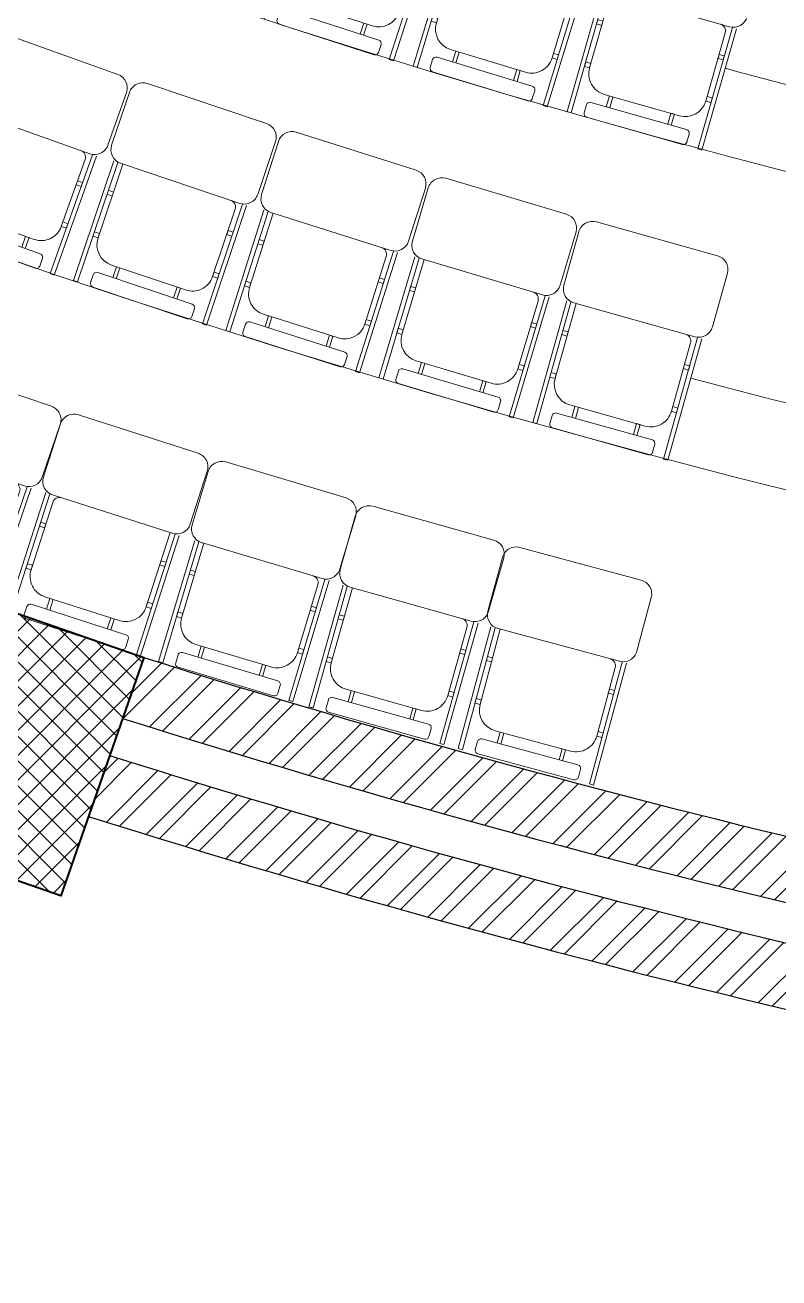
# Model space of a CAD drawing. Header units: millimetres. Extents: x 8275 to 147087, y -297470 to -191881.
# Drawn here: x 34419 to 37109, y -221234 to -216765 of the extents above; entities that cross this region are included whole.
import ezdxf

# ---------------------------------------------------------------- set-up
doc = ezdxf.new("R2010")
doc.units = ezdxf.units.MM
doc.header["$LTSCALE"] = 250
doc.header["$MEASUREMENT"] = 0
for name, color, linetype, lineweight in [('col', 6, 'Continuous', 40), ('furniture', 5, 'Continuous', 15), ('hatch', 9, 'Continuous', 0), ('stairs', 2, 'Continuous', 5), ('text', 7, 'Continuous', 9), ('wall', 1, 'Continuous', 30)]:
    doc.layers.add(name, color=color, linetype=linetype, lineweight=lineweight)

# ---------------------------------------------------------------- blocks, each defined once
blk = doc.blocks.new('A$C157F7572')
at = {"layer": 'hatch'}
h = blk.add_hatch(dxfattribs=at)
h.set_pattern_fill('ANSI37', color=256, scale=500)
h.set_pattern_definition([(45, (0, 0), (-44.19417382415921, 44.19417382415922), []), (135, (0, 0), (-44.19417382415922, -44.19417382415921), [])])
h.paths.add_polyline_path([(-103703.4931251439, 6119.475847154157), (-105592.4269410796, 6776.688932083431), (-105888.1728292983, 5926.668714911095), (-103999.2390133627, 5269.455629981821)])
at = {"layer": 'col', "elevation": 1175.428973089871}
blk.add_lwpolyline([(-105592.4269410796, 6776.688932084246), (-103703.4931251444, 6119.475847153459), (-103999.2390133585, 5269.455629994161), (-105888.1728292983, 5926.66871491191)], close=True, dxfattribs=at)
blk = doc.blocks.new('A$C24EB465D-flat-9-flat-1-flat-294')
at = {"layer": 'furniture', "ltscale": 0.1}
for p, q in [((-431.2445907723159, 112.6794335916638), (-2.81000423245132, -19.63218741584569)), ((-553.3153600674123, -110.4349032035097), (-494.7724840454757, 79.13115828111768)), ((30.73827107995749, -83.16008068807423), (-27.80460494197905, -272.7261421745643)), ((-544.5525391828269, -166.3084105914459), (-677.3891110252589, -596.442825849168)), ((-662.6839083582163, -600.9841706976295), (-529.847336512059, -170.849755438976)), ((-511.6455549038947, -176.4709338061512), (-593.7590495217592, -442.3603609539568)), ((-91.33249821513891, -306.2744174851105), (-519.7670847568661, -173.9627964776009)), ((-565.370381038636, -285.8759396672249), (-560.9335959684104, -271.5093091195449)), ((-547.1685994267464, -291.4971180362627), (-565.370381038636, -285.8759396672249)), ((-542.7318143602461, -277.1304874876514), (-560.9335959684104, -271.5093091195449)), ((-547.1685994267464, -291.4971180362627), (-542.7318143602461, -277.1304874876514)), ((-214.0888182949275, -739.5218737833202), (-81.25224645622075, -309.3874585237354)), ((-66.64658730477095, -313.8980617737398), (-199.4831591434777, -744.0324770323932)), ((-106.9489325545728, -328.0353223020211), (-181.5675226803869, -569.6557073034346)), ((-611.9608311261982, -436.7391825867817), (-606.940711516887, -420.4836726495996)), ((-593.7590495217592, -442.3603609539568), (-611.9608311261982, -436.7391825867817)), ((-588.73892990686, -426.1048510177061), (-606.940711516887, -420.4836726495996)), ((-593.7590495217592, -442.3603609539568), (-588.73892990686, -426.1048510177061)), ((-134.9770725890994, -418.7924643838778), (-130.5402875225991, -404.4258338352665)), ((-134.9770725890994, -418.7924643838778), (-116.7752909827977, -424.413642751053)), ((-130.5402875225991, -404.4258338352665), (-112.3385059125721, -410.0470122024417)), ((-116.7752909827977, -424.413642751053), (-112.3385059125721, -410.0470122024417)), ((-607.7256912887096, -573.6651719743386), (-616.412801489234, -601.794662328437)), ((-252.4593175668269, -670.0887360237539), (-591.843717969954, -565.278103146702)), ((-276.8593625891954, -619.9781202692538), (-543.436636550352, -537.652200864628)), ((-525.255194997415, -543.2670977003872), (-537.2587131988257, -582.1353567186743)), ((-513.0828461442143, -547.0262321364135), (-525.0863643418998, -585.8944911556318)), ((-181.5675226803869, -569.6557073034346), (-176.5474030673504, -553.4001973671839)), ((-181.5675226803869, -569.6557073034346), (-163.3657410703599, -575.2768856706098)), ((-176.5474030673504, -553.4001973671839), (-158.3456214610487, -559.0213757334277)), ((-163.3657410703599, -575.2768856706098), (-158.3456214610487, -559.0213757334277)), ((-677.3891110252589, -596.442825849168), (-662.6839083582163, -600.9841706976295)), ((-268.641332257539, -722.4872685233131), (-608.0257326588035, -617.6766356471926)), ((-307.2131529990584, -610.6040889956057), (-319.2166711948812, -649.4723480157554)), ((-294.9711410868913, -614.384737177752), (-307.2131529990584, -610.6040889956057)), ((-294.9711410868913, -614.384737177752), (-306.9746592883021, -653.2529961951077)), ((-244.072248743847, -685.9707093415782), (-252.7593589406461, -714.1001996966079)), ((-199.4831591434777, -744.0324770323932), (-214.0888182949275, -739.5218737833202))]:
    blk.add_line(p, q, dxfattribs=at)
for centre, radius, start, end in [((-446.2343997620046, 64.14134930167347, 1.980882628653365e-09), 50.80000000000293, 72.83796640528209, 162.8379664720125), ((-17.79981321655214, -68.17027170583606, 1.980979314321119e-09), 50.80000000000293, 342.8379664720125, 72.83796640528209), ((-504.7772757820785, -125.4247121838853, 1.98086941716849e-09), 50.80000000000293, 162.8379664720125, 252.8379664052821), ((-131.2179747093469, -320.540417808108, 1.980953719023672e-09), 25.39999999999996, 342.8379664720125, 72.83796640528209), ((-76.34268924035132, -257.7363331904635, 1.980966102836243e-09), 50.80000000000293, 252.8379664052821, 342.8379664720125), ((-520.9519230891019, -464.8450744226575, 1.980865767004323e-09), 76.2000000000001, 162.8379664720125, 252.8379664052821), ((-595.5911702215672, -577.4126242175698, 1.980848923020023e-09), 12.70000000000002, 72.83796640528209, 162.8379664720125), ((-254.3746491279453, -547.1709938272834, 1.980925926017041e-09), 76.2000000000001, 252.8379664052821, 342.8379664720125), ((-604.2782804239541, -605.5421145707369, 1.98084696258294e-09), 12.7, 162.8379664720125, 252.8379664052821), ((-256.2067698221654, -682.2232570936903, 1.980925512558795e-09), 12.69999999999999, 342.8379664720125, 72.83796640528209), ((-264.8938800189644, -710.3527474477887, 1.980923552121714e-09), 12.7, 252.8379664052821, 342.8379664720125)]:
    blk.add_arc(centre, radius, start, end, dxfattribs=at)
blk = doc.blocks.new('A$C24EB465D-flat-9-flat-1-flat-295')
at = {"layer": 'furniture', "ltscale": 0.1}
for p, q in [((416.4935948811471, -158.7502349792048), (-9.11530956812203, -17.61334946844727)), ((-73.32290575653315, -49.84166918601841), (-135.7706267312169, -238.1574734766036)), ((386.2741936240345, -411.2736354544759), (448.7219146005809, -222.9578311666846)), ((-128.0654053520411, -294.2329237265512), (-269.762256231159, -721.5304459054023)), ((-255.2529267203063, -726.3419090975076), (-113.5560758411884, -299.0443869195879)), ((-103.5423070117831, -302.3650696640834), (322.0665974393487, -443.501955174841)), ((-103.4691607244313, -329.1494802329689), (-183.0648555774242, -569.1762908222154)), ((-151.4485287442803, -413.3119315821677), (-146.7158074527979, -399.0400541918352)), ((-128.6340732201934, -405.0361685305834), (-146.7158074527979, -399.0400541918352)), ((-133.3667945154011, -419.3080459181219), (-151.4485287442803, -413.3119315821677)), ((-133.3667945154011, -419.3080459181219), (-128.6340732201934, -405.0361685305834)), ((190.3835153877735, -874.1201600972563), (332.0803662631661, -446.8226379174739)), ((313.9986320324242, -440.8265235796571), (226.408118063584, -704.9623131463304)), ((346.6885827686638, -451.6668931934983), (204.9917318914086, -878.9644153704867)), ((-201.1465898100287, -563.1801764843985), (-195.7916252072901, -547.0318775549531)), ((-183.0648555774242, -569.1762908222154), (-201.1465898100287, -563.1801764843985)), ((-177.7098909784108, -553.0279918918386), (-195.7916252072901, -547.0318775549531)), ((-183.0648555774242, -569.1762908222154), (-177.7098909784108, -553.0279918918386)), ((276.1061791237444, -555.0940682413056), (280.8389004189521, -540.8221908537671)), ((276.1061791237444, -555.0940682413056), (294.1879133582115, -561.0901825800538)), ((280.8389004189521, -540.8221908537671), (298.920634649694, -546.8183051915839)), ((294.1879133582115, -561.0901825800538), (298.920634649694, -546.8183051915839)), ((-134.7223760001361, -665.4876851020381), (130.096723780036, -753.3047927226871)), ((-199.7419035732746, -700.1644450556487), (-209.0084492396563, -728.1084111779928)), ((-183.6900045294315, -692.1073651239276), (153.4560321830213, -803.9089300977066)), ((-116.7300512753427, -671.4541502017528), (-129.5342113357037, -710.0660589011386)), ((-104.5687798894942, -675.4869698854163), (-117.3729399573058, -714.0988785829395)), ((-116.7300512753427, -671.4541502017528), (-104.5687798894942, -675.4869698854163)), ((226.408118063584, -704.9623131463304), (231.7630826625973, -688.8140142150223)), ((226.408118063584, -704.9623131463304), (244.4898522924632, -710.9584274822846)), ((231.7630826625973, -688.8140142150223), (249.8448168952018, -694.8101285528392)), ((244.4898522924632, -710.9584274822846), (249.8448168952018, -694.8101285528392)), ((-269.762256231159, -721.5304459054023), (-255.2529267203063, -726.3419090975076)), ((-200.9513693097979, -744.1603102236986), (136.1946674007922, -855.9618751965463)), ((99.9431276731193, -743.3055079402402), (87.13896760717034, -781.9174166377634)), ((112.0351954530925, -747.3153789006174), (99.23103539086878, -785.9272875990719)), ((161.5131121110171, -819.9608291443437), (152.2465664502233, -847.9047952676192)), ((204.9917318914086, -878.9644153704867), (190.3835153877735, -874.1201600972563))]:
    blk.add_line(p, q, dxfattribs=at)
for centre, radius, start, end in [((-25.10494779795408, -65.83130742330104, 1.980764126135206e-09), 50.80000000000292, 71.65387591797236, 161.6538759011767), ((400.5039566550404, -206.9681929359213, 1.980860174125778e-09), 50.80000000000292, 341.6538759011767, 71.65387591797236), ((-87.5526687707752, -254.1471117120236, 1.980750033436364e-09), 50.80000000000292, 161.6538759011767, 251.6538759179724), ((-79.36018173955381, -337.1442993525416, 1.980751882250871e-09), 25.39999999999996, 71.65387591797236, 161.6538759011767), ((338.056235678494, -395.2839972237125, 1.980846081426934e-09), 50.80000000000292, 251.6538759179724, 341.6538759011767), ((-110.7379186376929, -593.1607481753454, 1.980744801175861e-09), 76.20000000000009, 161.6538759011767, 251.6538759179724), ((-187.6874140799046, -704.161854615435, 1.980727435833324e-09), 12.69999999999999, 71.65387591797236, 161.6538759011767), ((154.0811811406165, -680.9778557959944, 1.980804563417986e-09), 76.20000000000009, 251.6538759179724, 341.6538759011767), ((-196.9539597444236, -732.1058207368478, 1.980725344633912e-09), 12.7, 161.6538759011767, 251.6538759179724), ((149.4586226288229, -815.9634195873514, 1.980803520236201e-09), 12.70000000000001, 341.6538759011767, 71.65387591797236), ((140.1920769698918, -843.9073857115582, 1.980801429036791e-09), 12.69999999999999, 251.6538759179724, 341.6538759011767)]:
    blk.add_arc(centre, radius, start, end, dxfattribs=at)
blk = doc.blocks.new('A$C24EB465D-flat-9-flat-1-flat-296')
at = {"layer": 'furniture', "ltscale": 0.1}
for p, q in [((-557.2241328340024, -88.62855813838542), (-491.2846856433898, 98.49319180939347)), ((-426.4887742772698, 129.5217249747366), (-3.578528931364417, -19.50674337800592)), ((27.45000423677266, -84.30265474226326), (-38.48944295756519, -271.4244046919048)), ((-550.6614643372595, -144.8029939597473), (-700.2812081798911, -569.391150011681)), ((-685.7656180225313, -574.5062688644975), (-536.1458741743118, -149.9181128116325)), ((-518.1787908263505, -156.249496223405), (-610.6668749470264, -418.7104795388877)), ((-103.2853543236852, -302.4529378572479), (-526.1955996714532, -153.4244695045054)), ((-576.1570604667068, -263.4611210590228), (-571.1597119476646, -249.2797373887151)), ((-558.1899771150202, -269.792504472658), (-576.1570604667068, -263.4611210590228)), ((-553.1926285997033, -255.6111208004877), (-571.1597119476646, -249.2797373887151)), ((-558.1899771150202, -269.792504472658), (-553.1926285997033, -255.6111208004877)), ((-242.9548236578703, -730.5474506048486), (-93.33507981523871, -305.9592945510522)), ((-78.91774963401258, -311.0397877711803), (-228.5374934766442, -735.6279438249767)), ((-119.7440077140927, -323.5840222705156), (-203.7902472838759, -562.0888944528997)), ((-628.6339582912624, -412.3790961271152), (-622.9795741140842, -396.3331887433305)), ((-605.0124907623976, -402.6645721560344), (-622.9795741140842, -396.3331887433305)), ((-151.313349455595, -413.1709193857387), (-146.3160009402782, -398.9895357135683)), ((-146.3160009402782, -398.9895357135683), (-128.3489175904542, -405.3209191253409)), ((-610.6668749470264, -418.7104795388877), (-628.6339582912624, -412.3790961271152)), ((-610.6668749470264, -418.7104795388877), (-605.0124907623976, -402.6645721560344)), ((-151.313349455595, -413.1709193857387), (-133.3462661094964, -419.5023027965799)), ((-133.3462661094964, -419.5023027965799), (-128.3489175904542, -405.3209191253409)), ((-300.9841143302619, -608.63169420138), (-564.1240751929581, -515.9043465871364)), ((-546.1770696304739, -522.2286548307166), (-559.6971664931625, -560.5957369329408)), ((-534.1616740450263, -526.4627352766693), (-547.6817709039897, -564.8298173807561)), ((-700.2812081798911, -569.391150011681), (-685.7656180225313, -574.5062688644975)), ((-629.777316596359, -549.3657951569185), (-639.5619955062866, -577.1325769266114)), ((-278.5700444914401, -659.6615431299433), (-613.5783387552947, -541.6086618648842)), ((-203.7902472838759, -562.0888944528997), (-198.1358631011099, -546.0429870700464)), ((-203.7902472838759, -562.0888944528997), (-185.823163934052, -568.4202778656036)), ((-198.1358631011099, -546.0429870700464), (-180.1687797568738, -552.3743704808876)), ((-185.823163934052, -568.4202778656036), (-180.1687797568738, -552.3743704808876)), ((-296.7965679503977, -711.3844360318035), (-631.8048622123897, -593.3315547676757)), ((-330.9465154819191, -598.0733055099845), (-344.4666123408824, -636.4403876150027)), ((-318.8623550888151, -602.3316178461537), (-332.382451955229, -640.6986999483779)), ((-318.8623550888151, -602.3316178461537), (-330.9465154819191, -598.0733055099845)), ((-270.8129112031311, -675.8605209710076), (-280.5975901093334, -703.6273027407005)), ((-228.5374934766442, -735.6279438249767), (-242.9548236578703, -730.5474506048486))]:
    blk.add_line(p, q, dxfattribs=at)
for centre, radius, start, end in [((-443.3724633846432, 81.60950271133333, 1.980646877812006e-09), 50.80000000000293, 70.58815725752373, 160.5881571894614), ((-20.46221803501248, -67.41896564047784, 1.98074231679092e-09), 50.80000000000293, 340.5881571894615, 70.58815725752373), ((-509.3119105771184, -105.5122472364455, 1.980631997128505e-09), 50.80000000000293, 160.5881571894614, 250.5881572575237), ((-143.7001188546419, -315.1421777168289, 1.98071450545377e-09), 25.39999999999996, 340.5881571894615, 70.58815725752373), ((-86.40166522935033, -254.540715589188, 1.980727436107419e-09), 50.80000000000293, 250.5881572575237, 340.5881571894615), ((-538.7985415533185, -444.0360131850466, 1.980625342823052e-09), 76.2000000000001, 160.5881571894614, 250.5881572575237), ((-627.5839399490505, -581.3534991983324, 1.980605306449238e-09), 12.7, 160.5881571894614, 250.5881572575237), ((-617.7992610372603, -553.5867174295709, 1.980607514576789e-09), 12.70000000000002, 70.58815725752373, 160.5881571894614), ((-275.6585806906223, -536.7633607992902, 1.980684726130627e-09), 76.2000000000001, 250.5881572575237, 340.5881571894615), ((-282.7909667752683, -671.6395986927673, 1.980683116551165e-09), 12.69999999999999, 340.5881571894615, 70.58815725752373), ((-292.5756456814706, -699.4063804633915, 1.980680908423615e-09), 12.7, 250.5881572575237, 340.5881571894615)]:
    blk.add_arc(centre, radius, start, end, dxfattribs=at)
blk = doc.blocks.new('A$C24EB465D-flat-9-flat-1-flat-359')
at = {"layer": 'furniture', "ltscale": 0.1}
for p, q in [((-429.6860440503806, 118.4839878352359), (-3.07446444965899, -19.59251323528588)), ((-554.7541357334703, -102.9640928572044), (-493.6605188455433, 85.79535717144608)), ((29.61416621692479, -83.56698802951723), (-31.47945067100227, -272.3264380609617)), ((-546.7454963605851, -158.9506765455008), (-685.3698206227273, -587.2548520220444)), ((-670.7271892018616, -591.9940654188395), (-532.1028649378568, -163.6898899413645)), ((-513.9785326644778, -169.5559857152402), (-599.6697511766106, -434.314042320475)), ((-95.45392546802759, -305.0150687238201), (-522.0655050706118, -166.9385676532984)), ((-569.173665355891, -278.2266329834238), (-564.5435674581677, -263.9211330451071)), ((-546.4192351847887, -269.7872288199142), (-564.5435674581677, -263.9211330451071)), ((-551.0493330806494, -284.0927287591621), (-569.173665355891, -278.2266329834238)), ((-551.0493330806494, -284.0927287591621), (-546.4192351847887, -269.7872288199142)), ((-224.0408898573369, -736.5679219160229), (-85.41656559891999, -308.2637464376166)), ((-70.8730541318655, -312.9708788087592), (-209.497378392145, -741.2750542871654)), ((-111.3623589035124, -326.5634270273149), (-189.2321163825691, -567.1557072661817)), ((-617.7940834462643, -428.4479465456679), (-612.555234843865, -412.2616044785827)), ((-599.6697511766106, -434.314042320475), (-617.7940834462643, -428.4479465456679)), ((-594.4309025704861, -418.1277002533898), (-612.555234843865, -412.2616044785827)), ((-599.6697511766106, -434.314042320475), (-594.4309025704861, -418.1277002533898)), ((-140.6116982884705, -416.9343937048689), (-135.9816003926098, -402.6288937646896)), ((-140.6116982884705, -416.9343937048689), (-122.4873660169542, -422.8004894787446)), ((-135.9816003926098, -402.6288937646896), (-117.8572681192309, -408.4949895394966)), ((-122.4873660169542, -422.8004894787446), (-117.8572681192309, -408.4949895394966)), ((-285.1938285734504, -616.1886532623321), (-550.6368051748723, -530.2757545150816)), ((-532.5327264107764, -536.1352950679138), (-545.0592435915023, -574.838168031536)), ((-615.4056056011468, -565.4185935948044), (-624.4712173119187, -593.428391800262)), ((-261.4716812036932, -666.6237177755684), (-599.4119869023561, -557.2464359281585)), ((-520.4121714066714, -540.0582167729735), (-532.938688583672, -578.7610897375271)), ((-189.2321163825691, -567.1557072661817), (-183.9932677764446, -550.9693651990965)), ((-189.2321163825691, -567.1557072661817), (-171.1077841073275, -573.0218030409887)), ((-183.9932677764446, -550.9693651990965), (-165.8689355067909, -556.8354609729722)), ((-171.1077841073275, -573.0218030409887), (-165.8689355067909, -556.8354609729722)), ((-685.3698206227273, -587.2548520220444), (-670.7271892018616, -591.9940654188395)), ((-278.3587539475411, -718.7992923455313), (-616.2990596443415, -609.4220104990527)), ((-315.4184623472393, -606.4061910016462), (-327.9449795205146, -645.1090639671311)), ((-303.2285407017916, -610.3515638168901), (-315.7550578843802, -649.054436779581)), ((-303.2285407017916, -610.3515638168901), (-315.4184623472393, -606.4061910016462)), ((-253.2995235417038, -682.617336474359), (-262.3651352487504, -710.627134680748)), ((-209.497378392145, -741.2750542871654), (-224.0408898573369, -736.5679219160229))]:
    blk.add_line(p, q, dxfattribs=at)
for centre, radius, start, end in [((-445.3289661239833, 70.15243510715663, 1.980980184760962e-09), 50.80000000000293, 72.06538058044826, 162.0653805804482), ((-18.71738651953638, -67.92406596243382, 1.981076459027188e-09), 50.80000000000293, 342.0653805804483, 72.06538058044826), ((-506.4225830119103, -118.6070149214938, 1.980966397645426e-09), 50.80000000000293, 162.0653805804482, 252.0653805804483), ((-135.5281352773309, -318.7419659905136, 1.981050098117964e-09), 25.39999999999996, 342.0653805804483, 72.06538058044826), ((-79.81100340746343, -256.6835159920156, 1.981062671911652e-09), 50.80000000000293, 252.0653805804483, 342.0653805804483), ((-527.17242208682, -457.7784254159778, 1.980961714988821e-09), 76.2000000000001, 162.0653805804482, 252.0653805804483), ((-603.3227174263448, -569.3293241085485, 1.980944530003328e-09), 12.70000000000002, 72.06538058044826, 162.0653805804482), ((-261.7294454853982, -543.6913241641596, 1.981021618022444e-09), 76.2000000000001, 252.0653805804483, 342.0653805804483), ((-612.3883291389793, -597.3391223130748, 1.980942484149072e-09), 12.7, 162.0653805804482, 252.0653805804483), ((-265.3824117276818, -678.706605955027, 1.981020793650436e-09), 12.69999999999999, 342.0653805804483, 72.06538058044826), ((-274.448023436591, -706.716404161416, 1.981018747796181e-09), 12.7, 252.0653805804483, 342.0653805804483)]:
    blk.add_arc(centre, radius, start, end, dxfattribs=at)
blk = doc.blocks.new('A$C24EB465D-flat-9-flat-1-flat-360')
at = {"layer": 'furniture', "ltscale": 0.1}
for p, q in [((-431.7236231695861, 110.8298922749236), (-2.725826127454638, -19.64405198581517)), ((-552.8369037229568, -112.8056444209069), (-495.1071299910545, 77.00961635820568)), ((31.09444979205728, -83.02755880635232), (-26.63532394170761, -272.8428195863962)), ((-543.8346646353602, -168.6410771589726), (-674.8262686859816, -599.3409374747425)), ((-660.1017348896712, -603.8192075621337), (-529.1101308353245, -173.1193472463638)), ((-510.8844215720892, -178.6624530395493), (-591.857441464439, -444.9014124665409)), ((-90.01883076317608, -306.6630955040455), (-519.0166278071702, -176.1891512423754)), ((-564.1397956237197, -288.2967423163354), (-559.764633083716, -273.9112257193774)), ((-545.9140863567591, -293.8398481123149), (-564.1397956237197, -288.2967423163354)), ((-541.5389238204807, -279.4543315134943), (-559.764633083716, -273.9112257193774)), ((-545.9140863567591, -293.8398481123149), (-541.5389238204807, -279.4543315134943)), ((-210.9169317800552, -740.4327598176897), (-79.92532773129642, -309.7328995009884)), ((-65.30046830698848, -314.1808549594134), (-196.2920723576099, -744.880715277046)), ((-105.5418447200209, -328.4907393911853), (-179.1240568850189, -570.4287531329319)), ((-610.0831507239491, -439.3583066733554), (-605.1327555794269, -423.0814276076853)), ((-591.857441464439, -444.9014124665409), (-610.0831507239491, -439.3583066733554)), ((-586.9070463161916, -428.6245334018022), (-605.1327555794269, -423.0814276076853)), ((-591.857441464439, -444.9014124665409), (-586.9070463161916, -428.6245334018022)), ((-133.1807017810643, -419.3671887768432), (-128.8055392429233, -404.9816721780226)), ((-133.1807017810643, -419.3671887768432), (-114.9549925196916, -424.9102945700288)), ((-128.8055392429233, -404.9816721780226), (-110.5798299796879, -410.5247779721394)), ((-114.9549925196916, -424.9102945700288), (-110.5798299796879, -410.5247779721394)), ((-605.2611240930855, -576.2648844495416), (-613.827578978613, -604.431353200227)), ((-249.5846998635679, -671.1647329581901), (-589.4152473881841, -567.8098154701293)), ((-274.1993171144277, -621.1591670094058), (-541.1270275842398, -539.9766726987436)), ((-522.9216851145029, -545.5135842049494), (-534.7584863938391, -584.4329385645688)), ((-510.7333347648382, -549.2205080045387), (-522.5701360404491, -588.1398623650894)), ((-179.1240568850189, -570.4287531329319), (-174.1736617367715, -554.1518740672618)), ((-179.1240568850189, -570.4287531329319), (-160.8983476217836, -575.9718589270487)), ((-174.1736617367715, -554.1518740672618), (-155.9479524772614, -559.6949798613787)), ((-160.8983476217836, -575.9718589270487), (-155.9479524772614, -559.6949798613787)), ((-674.8262686859816, -599.3409374747425), (-660.1017348896712, -603.8192075621337)), ((-265.5419624727219, -723.6321473941207), (-605.372509997338, -620.2772299060598)), ((-304.5930099375546, -611.9153317017481), (-316.4298112094402, -650.83468606323)), ((-292.3349049501121, -615.6434704419225), (-304.5930099375546, -611.9153317017481)), ((-292.3349049501121, -615.6434704419225), (-304.1717062294483, -654.5628248015419)), ((-241.1296308860183, -687.0106096630916), (-249.6960857678205, -715.1770784147084)), ((-196.2920723576099, -744.880715277046), (-210.9169317800552, -740.4327598176897))]:
    blk.add_line(p, q, dxfattribs=at)
for centre, radius, start, end in [((-446.5052386298776, 62.22800090815872, 1.981100829920744e-09), 50.80000000000292, 73.0835623684153, 163.083562434994), ((-17.50744158402085, -68.2459433535114, 1.981197642689308e-09), 50.80000000000292, 343.083562434994, 73.0835623684153), ((-504.2350123617798, -127.5872598709539, 1.981087801930246e-09), 50.80000000000292, 163.083562434994, 253.0835623684153), ((-129.8427904117852, -321.0999316619709, 1.981172291752304e-09), 25.39999999999996, 343.083562434994, 73.0835623684153), ((-75.23721531778574, -258.061204132624, 1.981184614698809e-09), 50.80000000000292, 253.0835623684153, 343.083562434994), ((-518.954604415223, -467.0738356411457, 1.981084480131233e-09), 76.20000000000009, 163.083562434994, 253.0835623684153), ((-593.1106512583792, -579.9602883104235, 1.981067745191682e-09), 12.70000000000001, 73.0835623684153, 163.083562434994), ((-252.0268939472735, -548.2563299518079, 1.98114471822764e-09), 76.20000000000009, 253.0835623684153, 343.083562434994), ((-601.6771061439067, -608.126757061109, 1.981065811983121e-09), 12.69999999999999, 163.083562434994, 253.0835623684153), ((-253.2801037337631, -683.3152057975531, 1.981144435413346e-09), 12.69999999999999, 343.083562434994, 73.0835623684153), ((-261.8465586155653, -711.4816745491698, 1.981142502204785e-09), 12.7, 253.0835623684153, 343.083562434994)]:
    blk.add_arc(centre, radius, start, end, dxfattribs=at)
blk = doc.blocks.new('A$C24EB465D-flat-9-flat-1-flat-361')
at = {"layer": 'furniture', "ltscale": 0.1}
for p, q in [((-433.624869665131, 103.1407980974764), (-2.376327028498054, -19.68938740435988)), ((-550.7450931128114, -122.6115734502673), (-496.3973928373307, 68.19955692347139)), ((32.56491414830089, -82.46191057469696), (-21.78278612717986, -273.273040949367)), ((-540.7520970981568, -178.2782231457531), (-664.0696155186743, -611.2377589670941)), ((-649.267829157412, -615.453671567142), (-525.950310735032, -182.4941357448697)), ((-507.6289799213409, -187.7125011188909), (-583.8582309819758, -455.3482886170968)), ((-84.55530929937959, -308.2142821243033), (-515.8038519397378, -185.3840966215357)), ((-558.9277779851109, -298.2758113425225), (-554.808932421729, -283.8148208418861)), ((-540.6064471676946, -303.4941767174751), (-558.9277779851109, -298.2758113425225)), ((-536.487601608038, -289.0331862159073), (-554.808932421729, -283.8148208418861)), ((-540.6064471676946, -303.4941767174751), (-536.487601608038, -289.0331862159073)), ((-197.7263689190149, -744.0637788241729), (-74.40885050036013, -311.1042430009693)), ((-59.70726145617664, -315.2916169418022), (-183.0247798748314, -748.2511527640745)), ((-99.68800181336701, -330.3143187128007), (-168.959432374686, -573.5216651242226)), ((-602.1795617919415, -450.1299232430756), (-597.5191833749413, -433.767647203058)), ((-579.1978525593877, -438.9860125780106), (-597.5191833749413, -433.767647203058)), ((-583.8582309819758, -455.3482886170968), (-579.1978525593877, -438.9860125780106)), ((-125.7076485641301, -421.6675532236695), (-121.5888030044734, -407.2065627221018)), ((-125.7076485641301, -421.6675532236695), (-107.3863177523017, -426.8859185976908)), ((-121.5888030044734, -407.2065627221018), (-103.2674721889198, -412.424928096123)), ((-107.3863177523017, -426.8859185976908), (-103.2674721889198, -412.424928096123)), ((-583.8582309819758, -455.3482886170968), (-602.1795617919415, -450.1299232430756)), ((-237.6189029663801, -675.4938031733036), (-579.2323783151805, -578.1938881631941)), ((-263.1182171292603, -625.9335268866271), (-531.4463692158461, -549.5070733744651)), ((-513.1455120500177, -554.7196073494852), (-524.2888595201075, -593.8431528871879)), ((-500.8932152744383, -558.2093626456335), (-512.0365627408028, -597.3329081842676)), ((-168.959432374686, -573.5216651242226), (-164.2990539539605, -557.1593890851364)), ((-168.959432374686, -573.5216651242226), (-150.6381015591323, -578.7400304982439)), ((-164.2990539539605, -557.1593890851364), (-145.9777231421322, -562.3777544582263)), ((-150.6381015591323, -578.7400304982439), (-145.9777231421322, -562.3777544582263)), ((-664.0696155186743, -611.2377589670941), (-649.267829157412, -615.453671567142)), ((-594.9255091082305, -586.9291984569281), (-602.990101993084, -615.2434431547299)), ((-293.6713710743934, -617.2312376126647), (-304.8147185388952, -656.3547831522301)), ((-281.3489536922425, -620.7409649817273), (-293.6713710743934, -617.2312376126647)), ((-281.3489536922425, -620.7409649817273), (-292.4923011641949, -659.86451051943)), ((-252.6413163505495, -728.236488956958), (-594.2547916974872, -630.9365739468485)), ((-228.8835926763713, -691.1869339654222), (-236.9481855574995, -719.5011786641553)), ((-183.0247798748314, -748.2511527640745), (-197.7263689190149, -744.0637788241729))]:
    blk.add_line(p, q, dxfattribs=at)
for centre, radius, start, end in [((-447.5405106712133, 54.28391592670232, 1.981222130009557e-09), 50.80000000000293, 74.10174423206236, 164.1017442320624), ((-16.29196803085506, -68.54626957513392, 1.981319450708264e-09), 50.80000000000293, 344.1017442320624, 74.10174423206236), ((-501.888210946694, -136.5272144470364, 1.981209865258164e-09), 50.80000000000293, 164.1017442320624, 254.1017442320624), ((-124.1164429076016, -323.3564982106909, 1.981295117748972e-09), 25.39999999999996, 344.1017442320624, 74.10174423206236), ((-70.63966830819845, -259.3573999488726, 1.98130718595687e-09), 50.80000000000293, 254.1017442320624, 344.1017442320624), ((-510.5729077290744, -476.2217501113191, 1.981207905365723e-09), 76.2000000000001, 164.1017442320624, 254.1017442320624), ((-582.7112885713577, -590.4081087037921, 1.98119162575679e-09), 12.70000000000002, 74.10174423206236, 164.1017442320624), ((-242.2447556424886, -552.6482036234811, 1.981268459502518e-09), 76.2000000000001, 254.1017442320624, 344.1017442320624), ((-590.7758814580739, -618.7223534015939, 1.981189805804403e-09), 12.7, 164.1017442320624, 254.1017442320624), ((-241.09781322442, -687.7080237139016, 1.981268718335248e-09), 12.69999999999999, 344.1017442320624, 74.10174423206236), ((-249.1624061074108, -716.0222684117034, 1.981266898382862e-09), 12.7, 254.1017442320624, 344.1017442320624)]:
    blk.add_arc(centre, radius, start, end, dxfattribs=at)
blk = doc.blocks.new('A$C24EB465D-flat-9-flat-1-flat-381')
at = {"layer": 'furniture', "ltscale": 0.1}
for p, q in [((-557.4544799011201, -87.16798936761916), (-491.024886906147, 99.78031678777188)), ((-426.1478845030069, 130.6389389084652), (-3.629636116325855, -19.49729848373681)), ((27.22898600623012, -84.37430088687688), (-39.20060698874295, -271.3226070441306)), ((-551.0390449538827, -143.3594304602593), (-701.7709529493004, -567.5540342917666)), ((-687.2688173390925, -572.7071752101183), (-536.5369093418121, -148.5125713776797)), ((-518.5864797439426, -154.8910176800564), (-611.7620528880507, -417.1087250085548)), ((-104.0776093937457, -302.1812291638926), (-526.5958577822894, -152.0449917716905)), ((-576.8455096390098, -261.9503362206742), (-571.8110144715756, -247.7820973237976)), ((-558.895080037415, -268.3287825249135), (-576.8455096390098, -261.9503362206742)), ((-553.8605848737061, -254.1605436271057), (-571.8110144715756, -247.7820973237976)), ((-558.895080037415, -268.3287825249135), (-553.8605848737061, -254.1605436271057)), ((-244.86846582219, -729.9082533912733), (-94.13655782863498, -305.7136495579034)), ((-79.7325911205262, -310.83190746326), (-230.4644991140813, -735.0265112966299)), ((-120.5915824975818, -323.2691093860194), (-205.2625605687499, -561.5529105830938)), ((-629.7124824821949, -410.7302787061781), (-624.0160677321255, -394.6992443297058)), ((-606.0656381323934, -401.0776906330138), (-624.0160677321255, -394.6992443297058)), ((-611.7620528880507, -417.1087250085548), (-606.0656381323934, -401.0776906330138)), ((-152.3955877218395, -412.7729680975899), (-147.3610925581306, -398.6047291988507)), ((-147.3610925581306, -398.6047291988507), (-129.4106629602611, -404.9831755012274)), ((-611.7620528880507, -417.1087250085548), (-629.7124824821949, -410.7302787061781)), ((-152.3955877218395, -412.7729680975899), (-134.4451581258327, -419.1514143999666)), ((-134.4451581258327, -419.1514143999666), (-129.4106629602611, -404.9831755012274)), ((-302.57806417346, -607.8408437632024), (-565.4741197023541, -514.4242286151275)), ((-547.5437492802739, -520.795547157526), (-561.1643446926028, -559.1270666802302)), ((-535.5394908078015, -525.0611006729305), (-549.160086216405, -563.392620196566)), ((-701.7709529493004, -567.5540342917666), (-687.2688173390925, -572.7071752101183)), ((-631.2148249130696, -547.7135110618547), (-641.0722359959036, -575.454555706121)), ((-280.2978003863245, -658.9292558925226), (-614.9955743122846, -539.9988555312157)), ((-205.2625605687499, -561.5529105830938), (-199.5661458149552, -545.5218762066215)), ((-205.2625605687499, -561.5529105830938), (-187.3121309708804, -567.9313568854704)), ((-199.5661458149552, -545.5218762066215), (-181.615716220811, -551.9003225080669)), ((-187.3121309708804, -567.9313568854704), (-181.615716220811, -551.9003225080669)), ((-298.6598065383732, -710.6042066672817), (-633.3575804624707, -591.673806306906)), ((-332.5126930736005, -597.2039717035368), (-346.1332884803414, -635.535491229035)), ((-320.4397335313261, -601.493937230669), (-334.0603289436549, -639.8254567524418)), ((-320.4397335313261, -601.493937230669), (-332.5126930736005, -597.2039717035368)), ((-272.5831448584795, -675.1485064933077), (-282.4405559375882, -702.8895511385053)), ((-230.4644991140813, -735.0265112966299), (-244.86846582219, -729.9082533912733))]:
    blk.add_line(p, q, dxfattribs=at)
for centre, radius, start, end in [((-443.1570746526122, 82.77112664841115, 1.980712414769377e-09), 50.80000000000292, 70.43800744509016, 160.4380074450902), ((-20.63882626220584, -67.36511074379086, 1.980807765285574e-09), 50.80000000000292, 340.4380074450902, 70.43800744509016), ((-509.5866676457226, -104.1771795069799, 1.980697423473719e-09), 50.80000000000292, 160.4380074450902, 250.4380074450901), ((-144.5254886373878, -314.7645143112168, 1.980779807541139e-09), 25.39999999999996, 340.4380074450902, 70.43800744509016), ((-87.0684192571789, -254.3134168991819, 1.980792773989915e-09), 50.80000000000292, 250.4380074450901, 340.4380074450902), ((-539.9603345002979, -442.6225102180615, 1.980690568989151e-09), 76.20000000000009, 160.4380074450902, 250.4380074450901), ((-629.1052829381078, -579.7068532379344, 1.980670451474979e-09), 12.69999999999999, 160.4380074450902, 250.4380074450901), ((-619.2478718534112, -551.9658085945994, 1.980672676016141e-09), 12.70000000000001, 70.43800744509016, 160.4380074450902), ((-277.0642789714038, -536.0391253661364, 1.980749897254134e-09), 76.20000000000009, 250.4380074450901, 340.4380074450902), ((-284.5500979293138, -670.896208954975, 1.980748207914787e-09), 12.69999999999999, 340.4380074450902, 70.43800744509016), ((-294.4075090102851, -698.6372535992414, 1.980745983373626e-09), 12.7, 250.4380074450901, 340.4380074450902)]:
    blk.add_arc(centre, radius, start, end, dxfattribs=at)
blk = doc.blocks.new('A$C24EB465D-flat-9-flat-1-flat-382')
at = {"layer": 'furniture', "ltscale": 0.1}
for p, q in [((-555.8779252320528, -96.71343117766082), (-492.6635610777885, 91.34641079884022)), ((-428.3252058774233, 123.3128940314054), (-3.294796895235777, -19.55666689202189)), ((28.67168633826077, -83.89502209052444), (-34.54267781786621, -271.9548640688881)), ((-548.4999606758356, -152.7866110112518), (-691.9363614171743, -579.5033425204456)), ((-677.3480006717145, -584.4070685841143), (-533.9115999266505, -157.6903370739892)), ((-515.8544427212328, -163.7600630670786), (-604.5202668756247, -427.5368343992159)), ((-98.88103301823139, -303.9213473014534), (-523.9114420022815, -161.051786378026)), ((-572.2692417986691, -271.8025671830401), (-567.4784189667553, -257.5500883944333)), ((-549.4212617613375, -263.619814388454), (-567.4784189667553, -257.5500883944333)), ((-554.2120845895261, -277.8722931779921), (-549.4212617613375, -263.619814388454)), ((-554.2120845895261, -277.8722931779921), (-572.2692417986691, -271.8025671830401)), ((-232.3172758277506, -733.9995281165466), (-88.88087508827448, -307.2827966054901)), ((-74.39126692526042, -312.153328012675), (-217.8276676647365, -738.8700595237315)), ((-115.0310002844781, -325.2892802199349), (-195.6038564462215, -564.9898419426754)), ((-145.2956741638482, -415.3253007205203), (-140.5048513356596, -401.0728219300508)), ((-140.5048513356596, -401.0728219300508), (-122.4476941283792, -407.1425479231402)), ((-622.5774240791798, -421.4671084061265), (-617.1567189358175, -405.3407585415989)), ((-604.5202668756247, -427.5368343992159), (-622.5774240791798, -421.4671084061265)), ((-599.0995617285371, -411.4104845356196), (-617.1567189358175, -405.3407585415989)), ((-604.5202668756247, -427.5368343992159), (-599.0995617285371, -411.4104845356196)), ((-145.2956741638482, -415.3253007205203), (-127.2385169602931, -421.3950267136097)), ((-127.2385169602931, -421.3950267136097), (-122.4476941283792, -407.1425479231402)), ((-292.1113892439753, -612.9395667919889), (-556.5705420225859, -524.0443671988323)), ((-538.5335632581264, -530.1073104199022), (-551.4949143603444, -568.6667370991781)), ((-526.4579312391579, -534.166408797726), (-539.4192823376507, -572.7258354788646)), ((-691.9363614171743, -579.5033425204456), (-677.3480006717145, -584.4070685841143)), ((-621.7307963371277, -558.455962699838), (-631.1111033018678, -586.3619468687102)), ((-268.9584259316325, -663.6384454602376), (-605.646207537502, -550.4643418909982)), ((-195.6038564462215, -564.9898419426754), (-190.1831513009965, -548.8634920790792)), ((-195.6038564462215, -564.9898419426754), (-177.5466992408037, -571.0595679366961)), ((-190.1831513009965, -548.8634920790792), (-172.1259940974414, -554.9332180712372)), ((-177.5466992408037, -571.0595679366961), (-172.1259940974414, -554.9332180712372)), ((-286.4317008871585, -715.6206392375752), (-623.1194824911654, -602.4465356692672)), ((-322.2240000311285, -602.8175251912326), (-335.1853511296213, -641.3769518733025)), ((-310.0792584680021, -606.8998540267348), (-323.0406095739454, -645.4592807060108)), ((-310.0792584680021, -606.8998540267348), (-322.2240000311285, -602.8175251912326)), ((-260.966805126518, -679.7230342598632), (-270.3471120875329, -707.6290184296668)), ((-217.8276676647365, -738.8700595237315), (-232.3172758277506, -733.9995281165466))]:
    blk.add_line(p, q, dxfattribs=at)
for centre, radius, start, end in [((-444.5111418701708, 75.16047481726855, 1.980831760154967e-09), 50.80000000000293, 71.42046352090443, 161.4204635884861), ((-19.48073288425803, -67.7090861061588, 1.980927677595339e-09), 50.80000000000293, 341.4204635884861, 71.42046352090443), ((-507.7255060244352, -112.8993671592325, 1.980817494446264e-09), 50.80000000000293, 161.4204635884861, 251.4204635209044), ((-139.1072099003941, -317.1963122244924, 1.980900681255234e-09), 25.39999999999996, 341.4204635884861, 71.42046352090443), ((-82.69509704038501, -255.7689280826598, 1.980913411886636e-09), 50.80000000000293, 251.4204635209044, 341.4204635884861), ((-532.2916380576789, -451.8157383706421, 1.980811950559393e-09), 76.2000000000001, 161.4204635884861, 251.4204635209044), ((-609.6926915384829, -562.5024466933683, 1.980794483312873e-09), 12.70000000000002, 71.42046352090443, 161.4204635884861), ((-267.8324852790684, -540.7109379637986, 1.980871631571577e-09), 76.2000000000001, 251.4204635209044, 341.4204635884861), ((-619.0729985050857, -590.4084308622405, 1.980792366440727e-09), 12.7, 161.4204635884861, 251.4204635209044), ((-273.0049099363387, -675.6765502616763, 1.980870464300428e-09), 12.69999999999999, 341.4204635884861, 71.42046352090443), ((-282.3852168973535, -703.5825344305485, 1.980868347428283e-09), 12.7, 251.4204635209044, 341.4204635884861)]:
    blk.add_arc(centre, radius, start, end, dxfattribs=at)
blk = doc.blocks.new('A$C24EB465D-flat-9-flat-1-flat-383')
at = {"layer": 'furniture', "ltscale": 0.1}
for p, q in [((-430.3765929434448, 115.9505932349712), (-2.958988955244422, -19.61028533428907)), ((-554.1379337590188, -106.2304377267137), (-494.157384455204, 82.8856475353241)), ((30.10595674626529, -83.39107684511691), (-29.87459255941212, -272.5071621090174)), ((-545.7996088284999, -162.1688699079677), (-681.8983297701925, -591.2822677018121)), ((-667.2280330955982, -595.935137138702), (-531.1293121501803, -166.8217393448576)), ((-512.9707364235073, -172.5809604339302), (-597.100742449984, -437.8392412718385)), ((-93.65538407117128, -305.5721078086644), (-521.0729880612344, -170.0112292394042)), ((-567.5247178506106, -281.5748839396983), (-562.9789759311825, -267.2423557108268)), ((-544.8204002045095, -273.0015768008307), (-562.9789759311825, -267.2423557108268)), ((-549.3661421202123, -287.3341050297022), (-567.5247178506106, -281.5748839396983)), ((-549.3661421202123, -287.3341050297022), (-544.8204002045095, -273.0015768008307)), ((-219.6977809201926, -737.874995498918), (-83.59905998036265, -308.7615977041423)), ((-69.02807053178549, -313.3829706013203), (-205.1267914734781, -742.4963683960959)), ((-109.4365971591324, -327.21381091699), (-185.8876417316496, -568.2606574511155)), ((-615.2593181729317, -432.080020182766), (-610.1159164104611, -415.863096229732)), ((-597.100742449984, -437.8392412718385), (-615.2593181729317, -432.080020182766)), ((-591.9573406819254, -421.6223173197359), (-610.1159164104611, -415.863096229732)), ((-597.100742449984, -437.8392412718385), (-591.9573406819254, -421.6223173197359)), ((-138.1530414037406, -417.7555212080479), (-133.6072994880378, -403.422992978245)), ((-138.1530414037406, -417.7555212080479), (-119.9944656789303, -423.5147422980517)), ((-133.6072994880378, -403.422992978245), (-115.4487237595022, -409.1822140673175)), ((-119.9944656789303, -423.5147422980517), (-115.4487237595022, -409.1822140673175)), ((-281.5588289983571, -617.8580760005862), (-547.5033238958567, -533.5104285413399)), ((-612.0639691818506, -569.0342195490375), (-620.9644140712917, -597.0969384470955)), ((-257.5399734936655, -668.1525149429217), (-596.1187713034451, -560.7679831236601)), ((-529.3650399446487, -539.2632138403133), (-541.6633358970284, -578.0392106026411)), ((-517.2215848043561, -543.1146636437625), (-529.5198807548732, -581.890660407953)), ((-185.8876417316496, -568.2606574511155), (-180.7442399635911, -552.0437334990129)), ((-185.8876417316496, -568.2606574511155), (-167.729066003114, -574.0198785411194)), ((-180.7442399635911, -552.0437334990129), (-162.5856642406434, -557.8029545880854)), ((-167.729066003114, -574.0198785411194), (-162.5856642406434, -557.8029545880854)), ((-681.8983297701925, -591.2822677018121), (-667.2280330955982, -595.935137138702)), ((-274.1193798352033, -720.4266681447625), (-612.6981776449829, -613.0421363264322)), ((-311.840568093583, -608.253840896301), (-324.1388640403748, -647.0298376604915)), ((-299.6276152543724, -612.1273327721283), (-311.9259112104774, -650.9033295344561)), ((-299.6276152543724, -612.1273327721283), (-311.840568093583, -608.253840896301)), ((-249.2737370729446, -684.0977128213271), (-258.1741819586605, -712.1604317203164)), ((-205.1267914734781, -742.4963683960959), (-219.6977809201926, -737.874995498918))]:
    blk.add_line(p, q, dxfattribs=at)
for centre, radius, start, end in [((-445.7345158588141, 67.52772463019937, 1.980951795948333e-09), 50.80000000000293, 72.4029197435931, 162.4029197435931), ((-18.31691186502576, -68.03315393812954, 1.981048252111653e-09), 50.80000000000293, 342.4029197435931, 72.4029197435931), ((-505.7150651626289, -121.5883606318384, 1.980938260020927e-09), 50.80000000000293, 162.4029197435931, 252.4029197435931), ((-133.6480314694345, -319.5348494602367, 1.981022225113222e-09), 25.39999999999996, 342.4029197435931, 72.4029197435931), ((-78.29746117070317, -257.1492392001674, 1.981034716184247e-09), 50.80000000000293, 252.4029197435931, 342.4029197435931), ((-524.4664395470172, -460.87612562906, 1.980934028361741e-09), 76.2000000000001, 162.4029197435931, 252.4029197435931), ((-599.958252036944, -572.8737002732232, 1.980916991977356e-09), 12.70000000000002, 72.4029197435931, 162.4029197435931), ((-258.5219446476549, -545.2237730873749, 1.980994044573976e-09), 76.2000000000001, 252.4029197435931, 342.4029197435931), ((-608.8586969282478, -600.9364191712812, 1.980914983396618e-09), 12.7, 162.4029197435931, 252.4029197435931), ((-261.379454229027, -680.2582320924848, 1.980993399714222e-09), 12.69999999999999, 342.4029197435931, 72.4029197435931), ((-270.2798991147429, -708.3209509914741, 1.980991391133486e-09), 12.7, 252.4029197435931, 342.4029197435931)]:
    blk.add_arc(centre, radius, start, end, dxfattribs=at)
blk = doc.blocks.new('A$C24EB465D-flat-9-flat-1-flat-384')
at = {"layer": 'furniture', "ltscale": 0.1}
for p, q in [((-432.3014425579458, 108.554201150313), (-2.62231102399528, -19.65813804510981)), ((-552.2350170668215, -115.7162108654156), (-495.5059178322554, 74.40051459614187)), ((31.53137553296983, -82.86261331941932), (-25.19772370159626, -272.9793387819082)), ((-542.9387833587825, -171.5034486213699), (-671.6598093491048, -602.8873466467485)), ((-656.9118900410831, -607.2879914399236), (-528.1908640470356, -175.9040934136137)), ((-509.9362087063491, -181.3511162986979), (-589.5056610647589, -448.0129165593535)), ((-88.40219897776842, -307.1330253360793), (-518.0813305135816, -178.9206861406565)), ((-562.6133327558637, -291.2644132748246), (-558.314008269459, -276.856049593538)), ((-544.3586774114519, -296.7114361608401), (-562.6133327558637, -291.2644132748246)), ((-540.0593529250473, -282.3030724786222), (-558.314008269459, -276.856049593538)), ((-544.3586774114519, -296.7114361608401), (-540.0593529250473, -282.3030724786222)), ((-207.0136914271861, -741.5335160903633), (-78.29266543872654, -310.149618063122)), ((-63.64457880705595, -314.5204736944288), (-192.3656047955155, -745.90437172167)), ((-103.8100179620087, -329.0421356344596), (-176.1167731396854, -571.3643954377621)), ((-607.7603164035827, -442.5658936752006), (-602.8957302607596, -426.2631636625156)), ((-589.5056610647589, -448.0129165593535), (-607.7603164035827, -442.5658936752006)), ((-584.6410749163479, -431.7101865475997), (-602.8957302607596, -426.2631636625156)), ((-589.5056610647589, -448.0129165593535), (-584.6410749163479, -431.7101865475997)), ((-130.9697894901037, -420.0629150383174), (-126.6704650036991, -405.6545513560995)), ((-130.9697894901037, -420.0629150383174), (-112.7151341494173, -425.5099379224703)), ((-126.6704650036991, -405.6545513560995), (-108.41580966115, -411.1015742402524)), ((-112.7151341494173, -425.5099379224703), (-108.41580966115, -411.1015742402524)), ((-602.2171856462955, -579.4451714372262), (-610.6351515892893, -607.6563741862774)), ((-246.045800274238, -672.470137136057), (-586.4160668272525, -570.906749797985)), ((-270.923486052081, -622.5949252694845), (-538.2751312293112, -542.8196294726804)), ((-520.0408750269562, -548.2605654401705), (-531.6724999397993, -587.2417315356433)), ((-507.8331671338528, -551.9032342825085), (-519.4647920429707, -590.884400379844)), ((-176.1167731396854, -571.3643954377621), (-171.252186993137, -555.0616654260084)), ((-176.1167731396854, -571.3643954377621), (-157.8621177971363, -576.8114183228463)), ((-171.252186993137, -555.0616654260084), (-152.9975316543132, -560.5086883101612)), ((-157.8621177971363, -576.8114183228463), (-152.9975316543132, -560.5086883101612)), ((-671.6598093491048, -602.8873466467485), (-656.9118900410831, -607.2879914399236)), ((-261.7264633979648, -725.0208803424612), (-602.0967299491167, -623.4574930053204)), ((-301.365450149402, -613.5113204577938), (-312.9970750566572, -652.4924865551293)), ((-289.087876835838, -617.1748365070671), (-301.365450149402, -613.5113204577938)), ((-289.087876835838, -617.1748365070671), (-300.7195017486811, -656.1560026016086)), ((-237.5073786396533, -688.2712559551001), (-245.9253445789218, -716.4824587041512)), ((-192.3656047955155, -745.90437172167), (-207.0136914271861, -741.5335160903633))]:
    blk.add_line(p, q, dxfattribs=at)
for centre, radius, start, end in [((-446.8268369268626, 59.87512023653835, 1.981072486857072e-09), 50.80000000000293, 73.38537584076963, 163.3853758560272), ((-17.14770538732409, -68.33721895795316, 1.981169453383719e-09), 50.80000000000293, 343.3853758560272, 73.38537584076963), ((-503.555936159566, -130.2416052240878, 1.981059684690738e-09), 50.80000000000293, 163.3853758560272, 253.3853758407697), ((-128.1495584268123, -321.7794384518638, 1.981144403379308e-09), 25.39999999999996, 343.3853758560272, 73.38537584076963), ((-73.87680462375283, -258.4539444185793, 1.981156651217384e-09), 50.80000000000293, 253.3853758407697, 343.3853758560272), ((-516.4870396982878, -469.8010080968961, 1.981056766503412e-09), 76.2000000000001, 163.3853758560272, 253.3853758407697), ((-590.0474154222757, -583.0765200247988, 1.981040165990124e-09), 12.70000000000002, 73.38537584076963, 163.3853758560272), ((-249.1353945210576, -549.5763038937002, 1.981117100269991e-09), 76.2000000000001, 253.3853758407697, 343.3853758560272), ((-598.4653813689947, -611.28772277385, 1.98103826629135e-09), 12.7, 163.3853758560272, 253.3853758407697), ((-249.6771488729864, -684.6399073619395, 1.981116978011231e-09), 12.69999999999999, 343.3853758560272, 73.38537584076963), ((-258.0951148141176, -712.851110111922, 1.981115078312458e-09), 12.7, 253.3853758407697, 343.3853758560272)]:
    blk.add_arc(centre, radius, start, end, dxfattribs=at)
blk = doc.blocks.new('A$C24EB465D-flat-9-flat-1-flat-385')
at = {"layer": 'furniture', "ltscale": 0.1}
for p, q in [((-434.099188786, 101.1258924324065), (-2.284862091764808, -19.70021095685661)), ((-550.169734640047, -125.1679616272449), (-496.7087647188455, 65.89350674021989)), ((32.94752360135317, -82.30978688877076), (-20.5134463198483, -273.3712552580982)), ((-539.918325394392, -180.7876026378945), (-661.2238104380667, -614.3151672817767)), ((-646.4026046153158, -618.4622935736552), (-525.0971195679158, -184.9347289288417)), ((-506.7517517656088, -190.0679520983249), (-581.7372557949275, -458.0548690417781)), ((-83.12302225455642, -308.6036409493536), (-514.9373489487916, -187.7775375610217)), ((-557.5365305431187, -300.8683063173667), (-553.4848875552416, -286.3883434673771)), ((-539.1911627352238, -306.0015294877812), (-557.5365305431187, -300.8683063173667)), ((-535.1395197510719, -291.5215666377917), (-553.4848875552416, -286.3883434673771)), ((-539.1911627352238, -306.0015294877812), (-535.1395197510719, -291.5215666377917)), ((-194.2687366716564, -744.9740142282099), (-72.96325163170695, -311.446449582465)), ((-58.2423745803535, -315.5655028475448), (-179.5478596221656, -749.0930674932897)), ((-98.15291699580848, -330.7737168185413), (-166.2941234633327, -574.3001433545724)), ((-600.0826235953718, -452.9216458713636), (-595.498283335939, -436.5379030574113)), ((-577.1529155299067, -441.6711262278259), (-595.498283335939, -436.5379030574113)), ((-581.7372557949275, -458.0548690417781), (-577.1529155299067, -441.6711262278259)), ((-123.7480304073542, -422.2468038005754), (-119.6963874232024, -407.7668409496546)), ((-123.7480304073542, -422.2468038005754), (-105.4026626069099, -427.3800269700587)), ((-119.6963874232024, -407.7668409496546), (-101.3510196171701, -412.9000641191378)), ((-105.4026626069099, -427.3800269700587), (-101.3510196171701, -412.9000641191378)), ((-581.7372557949275, -458.0548690417781), (-600.0826235953718, -452.9216458713636)), ((-234.4792857412249, -676.5900425892323), (-576.5409468542784, -580.8776609571651)), ((-260.2084873616695, -627.1487218914554), (-528.8886772524565, -551.9692329419777)), ((-510.5638099592179, -557.0967198582366), (-521.5253439508379, -596.2715942142531)), ((-498.2954385671765, -560.5295367380604), (-509.2569725569338, -599.7044110950083)), ((-166.2941234633327, -574.3001433545724), (-161.7097832001746, -557.9164005406201)), ((-166.2941234633327, -574.3001433545724), (-147.948755659163, -579.4333665240556)), ((-161.7097832001746, -557.9164005406201), (-143.3644153997302, -563.0496237101033)), ((-147.948755659163, -579.4333665240556), (-143.3644153997302, -563.0496237101033)), ((-661.2238104380667, -614.3151672817767), (-646.4026046153158, -618.4622935736552)), ((-592.1933408360928, -589.6857573799789), (-600.1263528224081, -618.0371494451538)), ((-290.8017260506749, -618.58841809351), (-301.7632600367069, -657.7632924523205)), ((-278.4631420578808, -622.0408811848611), (-290.8017260506749, -618.58841809351)), ((-278.4631420578808, -622.0408811848611), (-289.4246760513633, -661.2157555408776)), ((-249.2565952856094, -729.4019250608981), (-591.3182563968003, -633.6895434288308)), ((-225.671189321205, -692.242436571978), (-233.604201303795, -720.5938286380842)), ((-179.5478596221656, -749.0930674932897), (-194.2687366716564, -744.9740142282099))]:
    blk.add_line(p, q, dxfattribs=at)
for centre, radius, start, end in [((-447.787783915177, 52.20491162128747, 1.981193797396171e-09), 50.80000000000293, 74.36783195226002, 164.3678319892685), ((-15.97345721721649, -68.62119176704437, 1.981291245776469e-09), 50.80000000000293, 344.3678319892685, 74.36783195226002), ((-501.2487538345158, -138.8565567471087, 1.981181732754945e-09), 50.80000000000293, 164.3678319892685, 254.36783195226), ((-122.6134074088186, -323.9294192548841, 1.98126718013117e-09), 25.39999999999996, 344.3678319892685, 74.36783195226002), ((-69.4344271402806, -259.6826601354405, 1.981279181135242e-09), 50.80000000000293, 254.36783195226, 344.3678319892685), ((-508.3557845819741, -478.5877617197111, 1.981180128897472e-09), 76.2000000000001, 164.3678319892685, 254.36783195226), ((-579.963095638901, -593.1079061580822, 1.981163969136092e-09), 12.70000000000002, 74.36783195226002, 164.3678319892685), ((-239.6755946911871, -553.7672506701201, 1.981240762479324e-09), 76.2000000000001, 254.36783195226, 344.3678319892685), ((-587.8961076270789, -621.4592982232571, 1.981162178877822e-09), 12.7, 164.3678319892685, 254.36783195226), ((-237.9014345295727, -688.8202877901495, 1.981241162857504e-09), 12.69999999999999, 344.3678319892685, 74.36783195226002), ((-245.8344465121627, -717.1716798553243, 1.981239372599236e-09), 12.7, 254.36783195226, 344.3678319892685)]:
    blk.add_arc(centre, radius, start, end, dxfattribs=at)

msp = doc.modelspace()

# ---------------------------------------------------------------- hatches: boundary and pattern name
at = {"layer": 'hatch'}
h = msp.add_hatch(dxfattribs=at)
h.set_pattern_fill('ANSI32', color=256, scale=350, angle=360, style=0)
h.set_pattern_definition([(45, (-2190690.936406204, -138549.7434463145), (-92.80776503073433, 92.8077650307344), []), (45, (-2190629.064562954, -138549.7434463145), (-92.80776503073433, 92.8077650307344), [])])
edge = h.paths.add_edge_path()
edge.add_line((42068.76354124281, -220848.8327465363), (42041.29602786223, -221077.281239963))
edge.add_arc((45240.72818328324, -186090.6626501659), 35132.60375299666, 264.7749876658406, 275.198915432921)
edge.add_line((48424.22441251087, -221078.7348780491), (48396.86345567438, -220850.2820276542))
edge.add_arc((45240.77431959915, -186089.6540411811), 34903.61237248695, 264.7858137940706, 275.18794209124945, ccw=False)
edge = h.paths.add_edge_path()
edge.add_arc((45258.73925303365, -186011.8559842713), 34613.45750406307, 252.4867459120969, 261.47435538625086, ccw=False)
edge.add_line((34842.63566595758, -219020.8884821933), (34767.10603742371, -219237.9725188881))
edge.add_arc((45244.68330187048, -186075.342211861), 34778.43691445903, 252.4663132776849, 261.4927875050886)
edge.add_line((40099.77317885007, -220471.1206452537), (40127.22277248162, -220242.8211911626))
edge = h.paths.add_edge_path()
edge.add_arc((45239.01298835012, -186098.9243813146), 34894.18353447646, 252.4569045711979, 261.5028895489929, ccw=False)
edge.add_line((34721.10143296677, -219370.1969907422), (34645.47174048307, -219587.5686269755))
edge.add_arc((45234.44321474875, -186112.8214835914), 35109.61425587459, 252.4464227369177, 261.5176604907679)
edge.add_line((40055.61514970171, -220838.3848781426), (40083.06473355438, -220610.0855053857))

# ---------------------------------------------------------------- linework, layer by layer
at = {"layer": 'stairs', "ltscale": 0.01}
for radius, start, end in [(31133.61237248674, 238.7764310881384, 301.2415574169894), (32233.61237248674, 238.8795492447444, 301.1378237362776), (33333.61237248674, 238.97585310128, 301.0409451404032), (31933.61237248674, 254.8908758768343, 257.5672017886768), (33033.61237248674, 255.1846147056286, 257.2645056571454)]:
    msp.add_arc((45240.77972502052, -186089.5834866219, -29609.40806650875), radius, start, end, dxfattribs=at)
at = {"layer": 'wall'}
for centre, radius, start, end in [((45258.74482644047, -186011.7854294784, -80589.95627419236), 34613.45750435483, 252.486745908089, 261.4743554119177), ((45240.77989293705, -186089.5834866732, -55690.68065680823), 34763.61237248674, 252.4653502794917, 261.4956653908205), ((45240.77989293705, -186089.5834866732, -55690.68065680823), 34903.61237248674, 252.4587319204947, 261.502278541214), ((45240.77989293705, -186089.5834866732, -55690.68065680823), 35133.61237248674, 252.4479638462502, 261.5134337353726)]:
    msp.add_arc(centre, radius, start, end, dxfattribs=at)

# ---------------------------------------------------------------- block references
at = {"layer": 'furniture', "ltscale": 0.01}
for name, p in [('A$C24EB465D-flat-9-flat-1-flat-359', (35942.62435539416, -216152.0064715855, -28433.03522332729)), ('A$C24EB465D-flat-9-flat-1-flat-360', (36478.4047771038, -216312.1513268455, -28433.03522332729)), ('A$C24EB465D-flat-9-flat-1-flat-361', (37016.94632702298, -216462.7502443856, -28433.03522332729)), ('A$C24EB465D-flat-9-flat-1-flat-381', (34753.90715374961, -216921.7231501155, -28433.03522332729)), ('A$C24EB465D-flat-9-flat-1-flat-382', (35284.10579658276, -217097.0729707303, -28433.03522332729)), ('A$C24EB465D-flat-9-flat-1-flat-383', (35817.23308866262, -217263.3060928723, -28433.03522332729)), ('A$C24EB465D-flat-9-flat-1-flat-384', (36353.13228221587, -217420.3736414016, -28433.03522332729)), ('A$C24EB465D-flat-9-flat-1-flat-385', (36891.64581450424, -217568.2294360055, -28433.03522332729))]:
    msp.add_blockref(name, p, dxfattribs=at)
for name, p, rotation in [('A$C24EB465D-flat-9-flat-1-flat-296', (34516.75914105563, -218105.4293771424, -27249.15105001992), 0.5335463342029303), ('A$C24EB465D-flat-9-flat-1-flat-295', (34618.345817819, -218137.4029323385, -27249.15105001991), 0.5335463342029303), ('A$C24EB465D-flat-9-flat-1-flat-294', (35567.3713782297, -218432.2168278192, -27249.15105001991), 0.5335463342029303), ('A$C24EB465D-flat-9-flat-1-flat-294', (36093.84924902744, -218582.6835021983, -27249.15105001988), 1.481040853071073), ('A$C24EB465D-flat-9-flat-1-flat-294', (36619.51855736016, -218724.9874035689, -27249.15105001988), 2.09450922394078)]:
    msp.add_blockref(name, p, dxfattribs=dict(at, rotation=rotation))
at = {"layer": 'text'}
msp.add_blockref('A$C157F7572', (138546.1287912538, -225140.2917141447, -27227.86530261567), dxfattribs=at)

doc.saveas('drawing.dxf')
